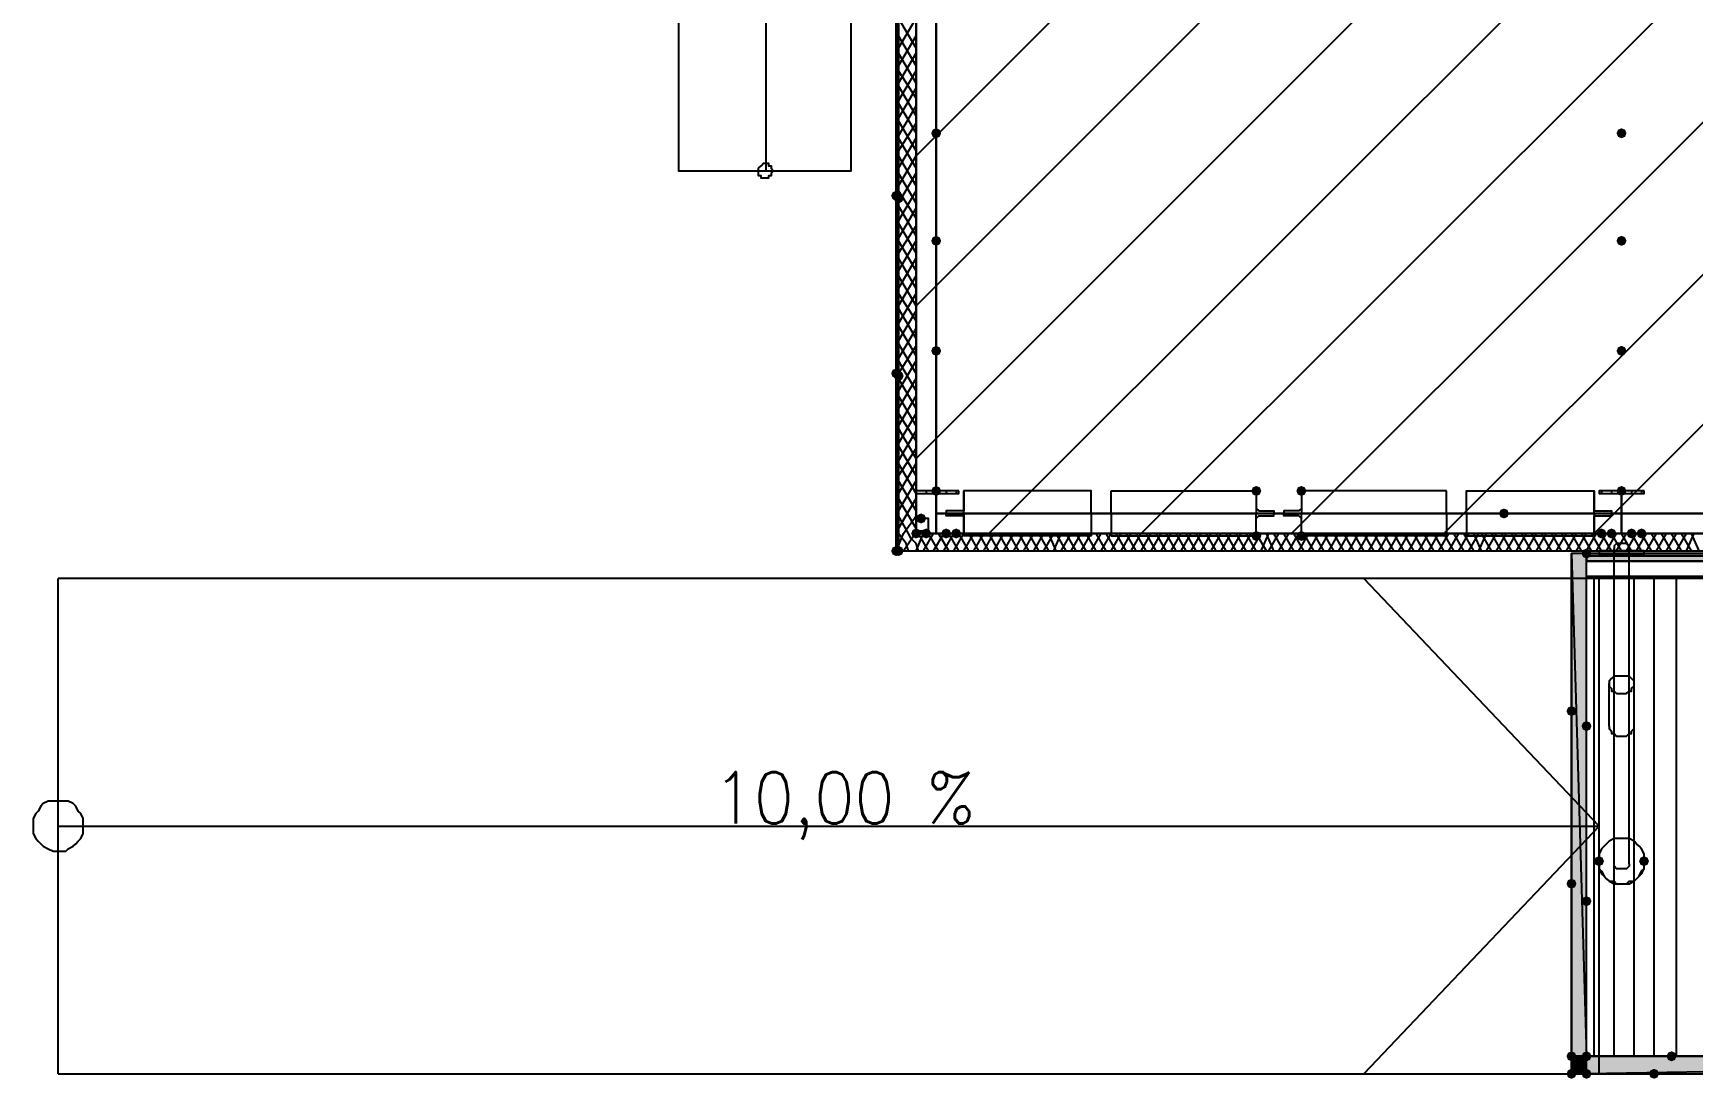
# Model space of a CAD drawing. Header units: millimetres. Extents: x 0 to 420, y 0 to 297.
# Drawn here: x 93.22 to 121.31, y 110.74 to 128.44 of the extents above; entities that cross this region are included whole.
import ezdxf

# ---------------------------------------------------------------- set-up
doc = ezdxf.new("R2010")
doc.units = ezdxf.units.MM
doc.layers.get('0').update_dxf_attribs({"linetype": 'CONTINUOUS'})
doc.styles.get("Standard").update_dxf_attribs({"font": 'STANDARD'})

msp = doc.modelspace()

# ---------------------------------------------------------------- hatches: boundary and pattern name
at = {"true_color": 0x000007}
h = msp.add_hatch(color=0, dxfattribs=at)
h.paths.add_polyline_path([(107.865333, 137.710333), (107.823, 137.710333), (107.865333, 119.634)], flags=0)
h.paths.add_polyline_path([(107.823, 137.710333), (107.865333, 119.634), (107.823, 119.634)], flags=0)
for points in [[(108.585, 126.746), (108.560129, 126.686204), (108.500333, 126.661333), (108.440538, 126.686204), (108.415667, 126.746), (108.440537, 126.805796), (108.500333, 126.830667), (108.560129, 126.805796)], [(120.184333, 126.746), (120.159462, 126.686204), (120.099667, 126.661333), (120.039871, 126.686204), (120.015, 126.746), (120.039871, 126.805796), (120.099667, 126.830667), (120.159462, 126.805796)], [(108.585, 124.925667), (108.560129, 124.865871), (108.500333, 124.841), (108.440538, 124.865871), (108.415667, 124.925667), (108.440537, 124.985462), (108.500333, 125.010333), (108.560129, 124.985463)], [(120.184333, 124.925667), (120.159462, 124.865871), (120.099667, 124.841), (120.039871, 124.865871), (120.015, 124.925667), (120.039871, 124.985462), (120.099667, 125.010333), (120.159462, 124.985463)], [(108.585, 123.063), (108.560129, 123.003204), (108.500333, 122.978333), (108.440538, 123.003204), (108.415667, 123.063), (108.440537, 123.122796), (108.500333, 123.147667), (108.560129, 123.122796)], [(120.184333, 123.063), (120.159462, 123.003204), (120.099667, 122.978333), (120.039871, 123.003204), (120.015, 123.063), (120.039871, 123.122796), (120.099667, 123.147667), (120.159462, 123.122796)], [(108.585, 120.692333), (108.560129, 120.632537), (108.500333, 120.607667), (108.440538, 120.632537), (108.415667, 120.692333), (108.440537, 120.752129), (108.500333, 120.777), (108.560129, 120.752129)], [(114.003667, 120.692333), (113.978796, 120.632537), (113.919, 120.607667), (113.859204, 120.632537), (113.834333, 120.692333), (113.859204, 120.752129), (113.919, 120.777), (113.978796, 120.752129)], [(114.765667, 120.692333), (114.740796, 120.632537), (114.681, 120.607667), (114.621204, 120.632537), (114.596333, 120.692333), (114.621204, 120.752129), (114.681, 120.777), (114.740796, 120.752129)], [(120.184333, 120.692333), (120.159462, 120.632537), (120.099667, 120.607667), (120.039871, 120.632537), (120.015, 120.692333), (120.039871, 120.752129), (120.099667, 120.777), (120.159462, 120.752129)], [(108.331, 120.226667), (108.306129, 120.166871), (108.246333, 120.142), (108.186537, 120.166871), (108.161667, 120.226667), (108.186537, 120.286462), (108.246333, 120.311333), (108.306129, 120.286463)], [(118.194667, 120.311333), (118.169796, 120.251537), (118.11, 120.226667), (118.050204, 120.251537), (118.025333, 120.311333), (118.050204, 120.371129), (118.11, 120.396), (118.169796, 120.371129)], [(108.246333, 119.972667), (108.221463, 119.912871), (108.161667, 119.888), (108.101871, 119.912871), (108.077, 119.972667), (108.101871, 120.032462), (108.161667, 120.057333), (108.221462, 120.032463)], [(108.415667, 119.972667), (108.390796, 119.912871), (108.331, 119.888), (108.271204, 119.912871), (108.246333, 119.972667), (108.271204, 120.032462), (108.331, 120.057333), (108.390796, 120.032463)], [(108.754333, 119.972667), (108.729462, 119.912871), (108.669667, 119.888), (108.609871, 119.912871), (108.585, 119.972667), (108.609871, 120.032462), (108.669667, 120.057333), (108.729462, 120.032463)], [(108.923667, 119.972667), (108.898796, 119.912871), (108.839, 119.888), (108.779204, 119.912871), (108.754333, 119.972667), (108.779204, 120.032462), (108.839, 120.057333), (108.898796, 120.032463)], [(114.003667, 119.930333), (113.978796, 119.870538), (113.919, 119.845667), (113.859204, 119.870538), (113.834333, 119.930333), (113.859204, 119.990129), (113.919, 120.015), (113.978796, 119.990129)], [(114.765667, 119.930333), (114.740796, 119.870538), (114.681, 119.845667), (114.621204, 119.870538), (114.596333, 119.930333), (114.621204, 119.990129), (114.681, 120.015), (114.740796, 119.990129)], [(119.845667, 119.972667), (119.820796, 119.912871), (119.761, 119.888), (119.701204, 119.912871), (119.676333, 119.972667), (119.701204, 120.032462), (119.761, 120.057333), (119.820796, 120.032463)], [(120.015, 119.972667), (119.990129, 119.912871), (119.930333, 119.888), (119.870538, 119.912871), (119.845667, 119.972667), (119.870537, 120.032462), (119.930333, 120.057333), (119.990129, 120.032463)], [(120.353667, 119.972667), (120.328796, 119.912871), (120.269, 119.888), (120.209204, 119.912871), (120.184333, 119.972667), (120.209204, 120.032462), (120.269, 120.057333), (120.328796, 120.032463)], [(120.523, 119.972667), (120.498129, 119.912871), (120.438333, 119.888), (120.378537, 119.912871), (120.353667, 119.972667), (120.378537, 120.032462), (120.438333, 120.057333), (120.498129, 120.032463)], [(107.95, 119.676333), (107.925129, 119.616537), (107.865333, 119.591667), (107.805538, 119.616537), (107.780667, 119.676333), (107.805537, 119.736129), (107.865333, 119.761), (107.925129, 119.736129)], [(119.803333, 114.427), (119.778463, 114.367204), (119.718667, 114.342333), (119.658871, 114.367204), (119.634, 114.427), (119.658871, 114.486796), (119.718667, 114.511667), (119.778462, 114.486796)], [(120.565333, 114.427), (120.540463, 114.367204), (120.480667, 114.342333), (120.420871, 114.367204), (120.396, 114.427), (120.420871, 114.486796), (120.480667, 114.511667), (120.540462, 114.486796)], [(119.253, 111.125), (119.253, 110.828667), (119.507, 111.125)], [(119.507, 111.125), (119.253, 110.828667), (119.507, 110.828667)]]:
    msp.add_hatch(color=0, dxfattribs=at).paths.add_polyline_path(points, flags=0)
at = {"true_color": 0x0000fe}
for points in [[(107.907667, 125.687667), (107.882796, 125.627871), (107.823, 125.603), (107.763204, 125.627871), (107.738333, 125.687667), (107.763204, 125.747462), (107.823, 125.772333), (107.882796, 125.747463)], [(107.95, 125.645333), (107.925129, 125.585538), (107.865333, 125.560667), (107.805538, 125.585538), (107.780667, 125.645333), (107.805537, 125.705129), (107.865333, 125.73), (107.925129, 125.705129)], [(107.907667, 122.682), (107.882796, 122.622204), (107.823, 122.597333), (107.763204, 122.622204), (107.738333, 122.682), (107.763204, 122.741796), (107.823, 122.766667), (107.882796, 122.741796)], [(107.95, 122.639667), (107.925129, 122.579871), (107.865333, 122.555), (107.805538, 122.579871), (107.780667, 122.639667), (107.805537, 122.699462), (107.865333, 122.724333), (107.925129, 122.699463)], [(107.907667, 119.676333), (107.882796, 119.616537), (107.823, 119.591667), (107.763204, 119.616537), (107.738333, 119.676333), (107.763204, 119.736129), (107.823, 119.761), (107.882796, 119.736129)], [(107.907667, 119.676333), (107.882796, 119.616537), (107.823, 119.591667), (107.763204, 119.616537), (107.738333, 119.676333), (107.763204, 119.736129), (107.823, 119.761), (107.882796, 119.736129)], [(119.591667, 119.634), (119.566796, 119.574204), (119.507, 119.549333), (119.447204, 119.574204), (119.422333, 119.634), (119.447204, 119.693796), (119.507, 119.718667), (119.566796, 119.693796)], [(119.591667, 119.634), (119.566796, 119.574204), (119.507, 119.549333), (119.447204, 119.574204), (119.422333, 119.634), (119.447204, 119.693796), (119.507, 119.718667), (119.566796, 119.693796)], [(119.591667, 119.634), (119.566796, 119.574204), (119.507, 119.549333), (119.447204, 119.574204), (119.422333, 119.634), (119.447204, 119.693796), (119.507, 119.718667), (119.566796, 119.693796)], [(119.337667, 116.967), (119.312796, 116.907204), (119.253, 116.882333), (119.193204, 116.907204), (119.168333, 116.967), (119.193204, 117.026796), (119.253, 117.051667), (119.312796, 117.026796)], [(119.591667, 116.713), (119.566796, 116.653204), (119.507, 116.628333), (119.447204, 116.653204), (119.422333, 116.713), (119.447204, 116.772796), (119.507, 116.797667), (119.566796, 116.772796)], [(119.337667, 114.046), (119.312796, 113.986204), (119.253, 113.961333), (119.193204, 113.986204), (119.168333, 114.046), (119.193204, 114.105796), (119.253, 114.130667), (119.312796, 114.105796)], [(119.591667, 113.749667), (119.566796, 113.689871), (119.507, 113.665), (119.447204, 113.689871), (119.422333, 113.749667), (119.447204, 113.809462), (119.507, 113.834333), (119.566796, 113.809463)], [(119.337667, 111.125), (119.312796, 111.065204), (119.253, 111.040333), (119.193204, 111.065204), (119.168333, 111.125), (119.193204, 111.184796), (119.253, 111.209667), (119.312796, 111.184796)], [(119.337667, 111.125), (119.312796, 111.065204), (119.253, 111.040333), (119.193204, 111.065204), (119.168333, 111.125), (119.193204, 111.184796), (119.253, 111.209667), (119.312796, 111.184796)], [(119.591667, 111.125), (119.566796, 111.065204), (119.507, 111.040333), (119.447204, 111.065204), (119.422333, 111.125), (119.447204, 111.184796), (119.507, 111.209667), (119.566796, 111.184796)], [(119.591667, 111.125), (119.566796, 111.065204), (119.507, 111.040333), (119.447204, 111.065204), (119.422333, 111.125), (119.447204, 111.184796), (119.507, 111.209667), (119.566796, 111.184796)], [(121.031, 111.125), (121.006129, 111.065204), (120.946333, 111.040333), (120.886537, 111.065204), (120.861667, 111.125), (120.886537, 111.184796), (120.946333, 111.209667), (121.006129, 111.184796)], [(119.337667, 110.828667), (119.312796, 110.768871), (119.253, 110.744), (119.193204, 110.768871), (119.168333, 110.828667), (119.193204, 110.888462), (119.253, 110.913333), (119.312796, 110.888463)], [(119.337667, 110.828667), (119.312796, 110.768871), (119.253, 110.744), (119.193204, 110.768871), (119.168333, 110.828667), (119.193204, 110.888462), (119.253, 110.913333), (119.312796, 110.888463)], [(119.337667, 110.828667), (119.312796, 110.768871), (119.253, 110.744), (119.193204, 110.768871), (119.168333, 110.828667), (119.193204, 110.888462), (119.253, 110.913333), (119.312796, 110.888463)], [(119.337667, 110.828667), (119.312796, 110.768871), (119.253, 110.744), (119.193204, 110.768871), (119.168333, 110.828667), (119.193204, 110.888462), (119.253, 110.913333), (119.312796, 110.888463)], [(119.591667, 110.828667), (119.566796, 110.768871), (119.507, 110.744), (119.447204, 110.768871), (119.422333, 110.828667), (119.447204, 110.888462), (119.507, 110.913333), (119.566796, 110.888463)], [(120.734667, 110.828667), (120.709796, 110.768871), (120.65, 110.744), (120.590204, 110.768871), (120.565333, 110.828667), (120.590204, 110.888462), (120.65, 110.913333), (120.709796, 110.888463)]]:
    msp.add_hatch(color=0, dxfattribs=at).paths.add_polyline_path(points, flags=0)
at = {"true_color": 0x000007}
h = msp.add_hatch(color=0, dxfattribs=at)
h.paths.add_polyline_path([(119.253, 111.125), (119.253, 119.634), (119.507, 111.125)], flags=0)
h.paths.add_polyline_path([(119.253, 119.634), (119.507, 111.125), (119.507, 119.634)], flags=0)
h = msp.add_hatch(color=0, dxfattribs=at)
h.paths.add_polyline_path([(381.550333, 119.507), (119.507, 119.507), (381.550333, 119.634)], flags=0)
h.paths.add_polyline_path([(119.507, 119.507), (381.550333, 119.634), (119.507, 119.634)], flags=0)
h = msp.add_hatch(color=0, dxfattribs=at)
h.paths.add_polyline_path([(119.507, 111.125), (137.498667, 111.125), (119.507, 110.828667)], flags=0)
h.paths.add_polyline_path([(137.498667, 111.125), (119.507, 110.828667), (137.498667, 110.828667)], flags=0)

# ---------------------------------------------------------------- linework, layer by layer
at = {"color": 0, "true_color": 0x000007}
for points in [[(107.865333, 236.897333), (107.865333, 119.972667)], [(108.161667, 119.972667), (108.161667, 154.432)], [(107.823, 137.710333), (107.823, 119.676333), (107.823, 137.710333), (107.865333, 119.676333)], [(104.14, 136.821333), (104.14, 126.111), (107.061, 126.111), (107.061, 136.821333)], [(105.621667, 126.111), (105.621667, 136.821333)], [(107.865333, 128.185333), (108.161667, 128.693333)], [(108.161667, 128.185333), (107.865333, 128.693333)], [(107.865333, 127.889), (108.161667, 128.397)], [(108.161667, 127.889), (107.865333, 128.397)], [(107.865333, 127.592667), (108.161667, 128.100667)], [(108.161667, 127.592667), (107.865333, 128.100667)], [(107.865333, 127.296333), (108.161667, 127.804333)], [(108.161667, 127.338667), (107.865333, 127.804333)], [(108.161667, 127.042333), (107.865333, 127.550333)], [(107.865333, 127), (108.161667, 127.508)], [(108.161667, 126.746), (107.865333, 127.254)], [(107.865333, 126.703667), (108.161667, 127.211667)], [(108.161667, 126.449667), (107.865333, 126.957667)], [(107.865333, 126.449667), (108.161667, 126.915333)], [(107.865333, 126.153333), (108.161667, 126.661333)], [(108.161667, 126.153333), (107.865333, 126.661333)], [(107.865333, 125.857), (108.161667, 126.365)], [(108.161667, 125.857), (107.865333, 126.365)], [(107.865333, 125.560667), (108.161667, 126.068667)], [(108.161667, 125.560667), (107.865333, 126.068667)], [(107.865333, 125.264333), (108.161667, 125.772333)], [(108.161667, 125.306667), (107.865333, 125.772333)], [(108.161667, 125.010333), (107.865333, 125.518333)], [(107.865333, 124.968), (108.161667, 125.476)], [(108.161667, 124.714), (107.865333, 125.222)], [(107.865333, 124.714), (108.161667, 125.179667)], [(107.865333, 124.417667), (108.161667, 124.925667)], [(108.161667, 124.417667), (107.865333, 124.925667)], [(107.865333, 124.121333), (108.161667, 124.629333)], [(108.161667, 124.121333), (107.865333, 124.629333)], [(107.865333, 123.825), (108.161667, 124.333)], [(108.161667, 123.825), (107.865333, 124.333)], [(107.865333, 123.528667), (108.161667, 124.036667)], [(108.161667, 123.571), (107.865333, 124.036667)], [(108.161667, 123.274667), (107.865333, 123.782667)], [(107.865333, 123.232333), (108.161667, 123.740333)], [(108.161667, 122.978333), (107.865333, 123.486333)], [(107.865333, 122.936), (108.161667, 123.444)], [(108.161667, 122.682), (107.865333, 123.19)], [(107.865333, 122.682), (108.161667, 123.147667)], [(107.865333, 122.385667), (108.161667, 122.893667)], [(108.161667, 122.385667), (107.865333, 122.893667)], [(107.865333, 122.089333), (108.161667, 122.597333)], [(108.161667, 122.089333), (107.865333, 122.597333)], [(107.865333, 121.793), (108.161667, 122.301)], [(108.161667, 121.793), (107.865333, 122.301)], [(107.865333, 121.496667), (108.161667, 122.004667)], [(108.161667, 121.539), (107.865333, 122.004667)], [(108.161667, 121.242667), (107.865333, 121.750667)], [(107.865333, 121.200333), (108.161667, 121.708333)], [(108.161667, 120.946333), (107.865333, 121.454333)], [(107.865333, 120.946333), (108.161667, 121.412)], [(107.865333, 120.65), (108.161667, 121.158)], [(108.161667, 120.65), (107.865333, 121.158)], [(107.865333, 120.353667), (108.161667, 120.861667)], [(108.161667, 120.353667), (107.865333, 120.861667)], [(107.865333, 120.057333), (108.161667, 120.565333)], [(108.161667, 120.057333), (107.865333, 120.565333)], [(108.161667, 120.692333), (108.161667, 120.65)], [(108.331, 120.692333), (108.331, 120.65)], [(108.500333, 120.692333), (108.500333, 119.972667)], [(108.669667, 120.692333), (108.669667, 120.65)], [(108.966, 120.311333), (108.966, 120.692333), (108.966, 120.396), (108.966, 120.353667), (108.923667, 120.353667), (108.669667, 120.353667), (108.669667, 120.311333), (108.966, 120.311333), (111.125, 120.311333), (111.125, 120.692333), (108.966, 120.692333)], [(108.839, 120.692333), (108.839, 120.65)], [(113.919, 120.692333), (113.919, 120.396), (113.961333, 120.353667), (114.215333, 120.353667), (114.215333, 120.311333)], [(114.681, 120.692333), (114.681, 120.396), (114.638667, 120.353667), (114.384667, 120.353667), (114.384667, 120.311333)], [(119.634, 120.311333), (119.634, 120.692333), (119.634, 120.396), (119.634, 120.353667), (119.676333, 120.353667), (119.930333, 120.353667), (119.930333, 120.311333), (119.634, 120.311333), (117.475, 120.311333), (117.475, 120.692333), (119.634, 120.692333)], [(119.761, 120.692333), (119.761, 120.65)], [(119.930333, 120.692333), (119.930333, 120.65)], [(120.099667, 120.692333), (120.099667, 119.972667)], [(120.269, 120.692333), (120.269, 120.65)], [(120.438333, 120.692333), (120.438333, 120.65)], [(108.034667, 119.972667), (107.865333, 120.269)], [(107.95, 119.972667), (108.161667, 120.269)], [(108.966, 120.311333), (108.966, 119.930333), (108.966, 119.972667), (108.966, 120.226667), (108.966, 120.269), (108.923667, 120.269), (108.669667, 120.269), (108.669667, 120.311333), (108.966, 120.311333), (111.125, 120.311333), (111.125, 119.930333), (108.966, 119.930333)], [(114.215333, 120.311333), (113.919, 120.311333)], [(114.215333, 120.311333), (113.919, 120.311333)], [(113.919, 119.930333), (113.919, 119.972667), (113.919, 120.226667), (113.961333, 120.269), (114.215333, 120.269), (114.215333, 120.311333)], [(114.384667, 120.311333), (114.681, 120.311333)], [(114.384667, 120.311333), (114.681, 120.311333)], [(114.681, 119.930333), (114.681, 119.972667), (114.681, 120.226667), (114.638667, 120.269), (114.384667, 120.269), (114.384667, 120.311333)], [(119.634, 120.311333), (119.634, 119.930333), (119.634, 119.972667), (119.634, 120.226667), (119.634, 120.269), (119.676333, 120.269), (119.930333, 120.269), (119.930333, 120.311333), (119.634, 120.311333), (117.475, 120.311333), (117.475, 119.930333), (119.634, 119.930333)], [(107.865333, 119.972667), (107.865333, 120.015)], [(107.865333, 119.761), (107.95, 119.972667)], [(107.992333, 119.803333), (107.865333, 119.972667)], [(107.865333, 119.676333), (107.865333, 119.972667)], [(108.077, 119.888), (108.034667, 119.972667)], [(108.119333, 119.930333), (108.119333, 119.972667)], [(108.119333, 119.972667), (108.161667, 119.972667)], [(108.161667, 119.676333), (108.288667, 119.972667)], [(121.539, 119.972667), (108.161667, 119.972667)], [(108.373333, 119.676333), (108.204, 119.972667)], [(108.246333, 120.015), (108.246333, 119.972667)], [(108.288667, 119.676333), (108.458, 119.972667)], [(108.542667, 119.676333), (108.373333, 119.972667)], [(108.458, 119.676333), (108.627333, 119.972667)], [(108.712, 119.676333), (108.542667, 119.972667)], [(108.627333, 119.676333), (108.796667, 119.972667)], [(108.881333, 119.676333), (108.712, 119.972667)], [(108.796667, 119.676333), (108.966, 119.972667)], [(109.050667, 119.676333), (108.881333, 119.972667)], [(108.966, 119.676333), (109.135333, 119.972667)], [(109.22, 119.676333), (109.050667, 119.972667)], [(109.135333, 119.676333), (109.304667, 119.972667)], [(109.389333, 119.676333), (109.22, 119.972667)], [(109.304667, 119.676333), (109.474, 119.972667)], [(109.558667, 119.676333), (109.389333, 119.972667)], [(109.474, 119.676333), (109.643333, 119.972667)], [(109.728, 119.676333), (109.558667, 119.972667)], [(109.643333, 119.676333), (109.812667, 119.972667)], [(109.897333, 119.676333), (109.728, 119.972667)], [(109.812667, 119.676333), (109.982, 119.972667)], [(110.066667, 119.676333), (109.897333, 119.972667)], [(109.982, 119.676333), (110.151333, 119.972667)], [(110.236, 119.676333), (110.066667, 119.972667)], [(110.151333, 119.676333), (110.320667, 119.972667)], [(110.405333, 119.676333), (110.236, 119.972667)], [(110.320667, 119.676333), (110.49, 119.972667)], [(110.532333, 119.676333), (110.405333, 119.972667)], [(110.49, 119.676333), (110.617, 119.972667)], [(110.701667, 119.676333), (110.532333, 119.972667)], [(110.617, 119.676333), (110.786333, 119.972667)], [(110.871, 119.676333), (110.701667, 119.972667)], [(110.786333, 119.676333), (110.955667, 119.972667)], [(111.040333, 119.676333), (110.871, 119.972667)], [(110.955667, 119.676333), (111.125, 119.972667)], [(111.209667, 119.676333), (111.040333, 119.972667)], [(111.125, 119.676333), (111.294333, 119.972667)], [(111.379, 119.676333), (111.209667, 119.972667)], [(111.294333, 119.676333), (111.463667, 119.972667)], [(111.548333, 119.676333), (111.379, 119.972667)], [(111.463667, 119.676333), (111.633, 119.972667)], [(111.717667, 119.676333), (111.548333, 119.972667)], [(111.633, 119.676333), (111.802333, 119.972667)], [(111.887, 119.676333), (111.717667, 119.972667)], [(111.802333, 119.676333), (111.971667, 119.972667)], [(112.056333, 119.676333), (111.887, 119.972667)], [(111.971667, 119.676333), (112.141, 119.972667)], [(112.225667, 119.676333), (112.056333, 119.972667)], [(112.141, 119.676333), (112.310333, 119.972667)], [(112.395, 119.676333), (112.225667, 119.972667)], [(112.310333, 119.676333), (112.479667, 119.972667)], [(112.564333, 119.676333), (112.395, 119.972667)], [(112.479667, 119.676333), (112.649, 119.972667)], [(112.733667, 119.676333), (112.564333, 119.972667)], [(112.649, 119.676333), (112.818333, 119.972667)], [(112.903, 119.676333), (112.733667, 119.972667)], [(112.818333, 119.676333), (112.987667, 119.972667)], [(113.072333, 119.676333), (112.903, 119.972667)], [(112.987667, 119.676333), (113.157, 119.972667)], [(113.241667, 119.676333), (113.072333, 119.972667)], [(113.157, 119.676333), (113.326333, 119.972667)], [(113.411, 119.676333), (113.241667, 119.972667)], [(113.326333, 119.676333), (113.495667, 119.972667)], [(113.580333, 119.676333), (113.411, 119.972667)], [(113.495667, 119.676333), (113.665, 119.972667)], [(113.749667, 119.676333), (113.580333, 119.972667)], [(113.665, 119.676333), (113.834333, 119.972667)], [(113.919, 119.676333), (113.749667, 119.972667)], [(113.834333, 119.676333), (114.003667, 119.972667)], [(114.088333, 119.676333), (113.919, 119.972667)], [(114.003667, 119.676333), (114.130667, 119.972667)], [(114.215333, 119.676333), (114.088333, 119.972667)], [(114.130667, 119.676333), (114.3, 119.972667)], [(114.384667, 119.676333), (114.215333, 119.972667)], [(114.3, 119.676333), (114.469333, 119.972667)], [(114.554, 119.676333), (114.384667, 119.972667)], [(114.469333, 119.676333), (114.638667, 119.972667)], [(114.723333, 119.676333), (114.554, 119.972667)], [(114.638667, 119.676333), (114.808, 119.972667)], [(114.892667, 119.676333), (114.723333, 119.972667)], [(114.808, 119.676333), (114.977333, 119.972667)], [(115.062, 119.676333), (114.892667, 119.972667)], [(114.977333, 119.676333), (115.146667, 119.972667)], [(115.231333, 119.676333), (115.062, 119.972667)], [(115.146667, 119.676333), (115.316, 119.972667)], [(115.400667, 119.676333), (115.231333, 119.972667)], [(115.316, 119.676333), (115.485333, 119.972667)], [(115.57, 119.676333), (115.400667, 119.972667)], [(115.485333, 119.676333), (115.654667, 119.972667)], [(115.739333, 119.676333), (115.57, 119.972667)], [(115.654667, 119.676333), (115.824, 119.972667)], [(115.908667, 119.676333), (115.739333, 119.972667)], [(115.824, 119.676333), (115.993333, 119.972667)], [(116.078, 119.676333), (115.908667, 119.972667)], [(115.993333, 119.676333), (116.162667, 119.972667)], [(116.247333, 119.676333), (116.078, 119.972667)], [(116.162667, 119.676333), (116.332, 119.972667)], [(116.416667, 119.676333), (116.247333, 119.972667)], [(116.332, 119.676333), (116.501333, 119.972667)], [(116.586, 119.676333), (116.416667, 119.972667)], [(116.501333, 119.676333), (116.670667, 119.972667)], [(116.755333, 119.676333), (116.586, 119.972667)], [(116.670667, 119.676333), (116.84, 119.972667)], [(116.924667, 119.676333), (116.755333, 119.972667)], [(116.84, 119.676333), (117.009333, 119.972667)], [(117.094, 119.676333), (116.924667, 119.972667)], [(117.009333, 119.676333), (117.178667, 119.972667)], [(117.263333, 119.676333), (117.094, 119.972667)], [(117.178667, 119.676333), (117.348, 119.972667)], [(117.432667, 119.676333), (117.263333, 119.972667)], [(117.348, 119.676333), (117.517333, 119.972667)], [(117.602, 119.676333), (117.432667, 119.972667)], [(117.517333, 119.676333), (117.686667, 119.972667)], [(117.729, 119.676333), (117.602, 119.972667)], [(117.686667, 119.676333), (117.813667, 119.972667)], [(117.898333, 119.676333), (117.729, 119.972667)], [(117.813667, 119.676333), (117.983, 119.972667)], [(118.067667, 119.676333), (117.898333, 119.972667)], [(117.983, 119.676333), (118.152333, 119.972667)], [(118.237, 119.676333), (118.067667, 119.972667)], [(118.152333, 119.676333), (118.321667, 119.972667)], [(118.406333, 119.676333), (118.237, 119.972667)], [(118.321667, 119.676333), (118.491, 119.972667)], [(118.575667, 119.676333), (118.406333, 119.972667)], [(118.491, 119.676333), (118.660333, 119.972667)], [(118.745, 119.676333), (118.575667, 119.972667)], [(118.660333, 119.676333), (118.829667, 119.972667)], [(118.914333, 119.676333), (118.745, 119.972667)], [(118.829667, 119.676333), (118.999, 119.972667)], [(119.083667, 119.676333), (118.914333, 119.972667)], [(118.999, 119.676333), (119.168333, 119.972667)], [(119.253, 119.676333), (119.083667, 119.972667)], [(119.168333, 119.676333), (119.337667, 119.972667)], [(119.422333, 119.676333), (119.253, 119.972667)], [(119.337667, 119.676333), (119.507, 119.972667)], [(119.591667, 119.676333), (119.422333, 119.972667)], [(119.507, 119.676333), (119.676333, 119.972667)], [(119.761, 119.676333), (119.591667, 119.972667)], [(119.676333, 119.676333), (119.845667, 119.972667)], [(119.930333, 119.676333), (119.761, 119.972667)], [(119.845667, 119.676333), (120.015, 119.972667)], [(120.099667, 119.676333), (119.930333, 119.972667)], [(120.015, 119.676333), (120.184333, 119.972667)], [(120.269, 119.676333), (120.099667, 119.972667)], [(120.184333, 119.676333), (120.353667, 119.972667)], [(120.438333, 119.676333), (120.269, 119.972667)], [(120.353667, 119.676333), (120.523, 119.972667)], [(120.607667, 119.676333), (120.438333, 119.972667)], [(120.523, 119.676333), (120.692333, 119.972667)], [(120.777, 119.676333), (120.607667, 119.972667)], [(120.692333, 119.676333), (120.861667, 119.972667)], [(120.946333, 119.676333), (120.777, 119.972667)], [(120.861667, 119.676333), (121.031, 119.972667)], [(121.115667, 119.676333), (120.946333, 119.972667)], [(121.031, 119.676333), (121.200333, 119.972667)], [(121.285, 119.676333), (121.115667, 119.972667)], [(121.200333, 119.676333), (121.327333, 119.972667)], [(121.412, 119.676333), (121.285, 119.972667)], [(107.865333, 119.676333), (107.865333, 119.718667)], [(107.865333, 119.676333), (121.539, 119.676333)], [(107.95, 119.676333), (108.119333, 119.930333)], [(108.034667, 119.676333), (107.992333, 119.803333)], [(108.161667, 119.803333), (108.077, 119.888)], [(108.119333, 119.676333), (108.161667, 119.676333)], [(108.204, 119.676333), (108.161667, 119.803333)], [(120.480667, 119.591667), (120.480667, 119.676333), (120.438333, 119.676333), (120.396, 119.676333), (120.353667, 119.676333), (120.311333, 119.676333), (120.226667, 119.676333), (120.184333, 119.676333), (120.099667, 119.676333), (120.015, 119.676333), (119.972667, 119.676333), (119.888, 119.676333), (119.845667, 119.676333), (119.803333, 119.676333), (119.761, 119.676333), (119.718667, 119.676333), (119.718667, 119.591667)], [(119.972667, 114.384667), (119.972667, 119.718667)], [(120.226667, 114.384667), (120.226667, 119.718667)], [(119.507, 111.125), (119.507, 119.634), (119.253, 119.634), (119.253, 111.125)], [(119.507, 111.125), (119.507, 119.634)], [(381.846667, 119.634), (119.507, 119.634), (381.846667, 119.634), (119.507, 119.634)], [(381.550333, 119.634), (119.507, 119.634)], [(381.846667, 119.634), (381.550333, 119.634), (119.507, 119.634)], [(381.846667, 119.634), (119.507, 119.634), (119.507, 119.507)], [(119.507, 119.507), (381.550333, 119.507)], [(120.480667, 119.591667), (120.438333, 119.591667), (120.396, 119.591667), (120.353667, 119.591667), (120.311333, 119.591667), (120.226667, 119.591667), (120.184333, 119.591667), (120.099667, 119.591667), (120.015, 119.591667), (119.972667, 119.591667), (119.888, 119.591667), (119.845667, 119.591667), (119.803333, 119.591667), (119.761, 119.591667), (119.718667, 119.591667)], [(93.641333, 110.828667), (93.641333, 119.210667)], [(93.641333, 110.828667), (119.718667, 110.828667), (119.718667, 119.210667), (93.641333, 119.210667)], [(119.718667, 115.019667), (115.739333, 119.210667)], [(119.888, 116.713), (119.888, 117.432667)], [(120.311333, 116.713), (120.311333, 117.432667)], [(119.888, 116.713), (119.888, 116.670667), (119.930333, 116.628333), (119.930333, 116.586), (119.972667, 116.586), (120.015, 116.543667), (120.057333, 116.543667), (120.099667, 116.543667), (120.142, 116.543667), (120.184333, 116.543667), (120.226667, 116.586), (120.269, 116.586), (120.269, 116.628333), (120.311333, 116.670667), (120.311333, 116.713)], [(93.641333, 115.019667), (119.718667, 115.019667), (115.739333, 110.828667)], [(119.718667, 114.427), (119.718667, 114.342333), (119.718667, 114.3), (119.761, 114.215333), (119.803333, 114.173), (119.845667, 114.130667), (119.888, 114.088333), (119.972667, 114.046), (120.015, 114.046), (120.099667, 114.046), (120.184333, 114.046), (120.226667, 114.046), (120.311333, 114.088333), (120.353667, 114.130667), (120.396, 114.173), (120.438333, 114.215333), (120.480667, 114.3), (120.480667, 114.342333), (120.480667, 114.427)], [(120.226667, 114.384667), (120.226667, 114.342333), (120.184333, 114.3), (120.142, 114.3), (120.099667, 114.3), (120.057333, 114.3), (120.015, 114.3), (119.972667, 114.342333), (119.972667, 114.384667)], [(119.253, 110.828667), (119.253, 111.125)], [(119.253, 110.828667), (137.498667, 110.828667), (137.498667, 111.125), (154.855333, 111.125)], [(137.498667, 111.125), (119.507, 111.125)], [(119.507, 110.828667), (137.498667, 110.828667)]]:
    msp.add_lwpolyline(points, dxfattribs=at)
for points in [[(392.938, 236.601), (258.868333, 236.601), (258.868333, 205.613), (242.189, 205.613), (242.189, 236.601), (108.161667, 236.601), (108.161667, 119.972667), (242.189, 119.972667), (242.189, 150.960667), (258.868333, 150.960667), (258.868333, 119.972667), (392.938, 119.972667)], [(242.189, 236.262333), (242.189, 205.613), (258.868333, 205.613), (258.868333, 236.262333), (392.557, 236.262333), (392.557, 120.311333), (258.868333, 120.311333), (258.868333, 150.960667), (242.189, 150.960667), (242.189, 120.311333), (108.500333, 120.311333), (108.500333, 236.262333)], [(107.865333, 137.710333), (107.823, 137.710333), (107.865333, 119.634)], [(107.823, 137.710333), (107.865333, 119.634), (107.823, 119.634)], [(107.823, 137.710333), (107.823, 119.676333), (107.865333, 119.676333), (107.865333, 137.710333)], [(107.823, 137.710333), (107.823, 119.634), (107.865333, 119.634), (107.865333, 137.710333)], [(105.621667, 126.238), (105.664, 126.238), (105.664, 126.195667), (105.706333, 126.195667), (105.706333, 126.153333), (105.748667, 126.111), (105.706333, 126.068667), (105.706333, 126.026333), (105.664, 126.026333), (105.664, 125.984), (105.621667, 125.984), (105.579333, 125.984), (105.537, 125.984), (105.537, 126.026333), (105.494667, 126.026333), (105.494667, 126.068667), (105.494667, 126.111), (105.494667, 126.153333), (105.537, 126.195667), (105.579333, 126.238)], [(108.881333, 120.692333), (108.161667, 120.692333), (108.161667, 120.65), (108.500333, 120.65), (108.500333, 119.972667), (108.161667, 119.972667), (108.881333, 119.972667), (108.500333, 119.972667), (108.500333, 120.65), (108.881333, 120.65)], [(111.463667, 120.692333), (113.919, 120.692333), (113.919, 120.311333), (111.463667, 120.311333)], [(117.136333, 120.692333), (114.681, 120.692333), (114.681, 120.311333), (117.136333, 120.311333)], [(120.480667, 120.692333), (119.718667, 120.692333), (119.718667, 120.65), (120.099667, 120.65), (120.099667, 119.972667), (119.718667, 119.972667), (120.480667, 119.972667), (120.099667, 119.972667), (120.099667, 120.65), (120.480667, 120.65)], [(108.373333, 120.226667), (108.161667, 120.226667), (108.161667, 120.015), (108.373333, 120.015), (108.373333, 120.226667), (108.161667, 120.226667), (108.161667, 119.972667), (108.373333, 119.972667)], [(111.463667, 119.930333), (113.919, 119.930333), (113.919, 120.311333), (111.463667, 120.311333)], [(117.136333, 119.930333), (114.681, 119.930333), (114.681, 120.311333), (117.136333, 120.311333)], [(116.416667, 120.311333), (118.11, 120.311333)], [(120.142, 119.803333), (120.099667, 119.803333), (120.057333, 119.803333), (120.015, 119.803333), (119.972667, 119.761), (119.972667, 119.718667), (119.972667, 119.676333), (119.972667, 119.634), (120.015, 119.634), (120.057333, 119.591667), (120.099667, 119.591667), (120.142, 119.591667), (120.184333, 119.634), (120.226667, 119.634), (120.226667, 119.676333), (120.226667, 119.718667), (120.226667, 119.761), (120.184333, 119.803333)], [(119.253, 111.125), (119.253, 119.634), (119.507, 111.125)], [(119.253, 119.634), (119.507, 111.125), (119.507, 119.634)], [(381.550333, 119.507), (119.507, 119.507), (381.550333, 119.634)], [(119.507, 119.507), (381.550333, 119.634), (119.507, 119.634)], [(119.507, 119.591667), (137.498667, 119.591667), (137.498667, 119.210667), (119.507, 119.210667)], [(381.550333, 111.675333), (381.550333, 111.125), (119.507, 111.125), (119.507, 111.675333), (119.507, 118.660333), (119.507, 119.253), (381.550333, 119.253), (381.550333, 118.660333)], [(120.142, 117.559667), (120.099667, 117.559667), (120.057333, 117.559667), (120.015, 117.559667), (119.972667, 117.559667), (119.930333, 117.517333), (119.888, 117.475), (119.888, 117.432667), (119.888, 117.390333), (119.930333, 117.348), (119.930333, 117.305667), (119.972667, 117.305667), (120.015, 117.263333), (120.057333, 117.263333), (120.099667, 117.263333), (120.142, 117.263333), (120.184333, 117.263333), (120.226667, 117.305667), (120.269, 117.305667), (120.269, 117.348), (120.311333, 117.390333), (120.311333, 117.432667), (120.311333, 117.475), (120.269, 117.517333), (120.226667, 117.559667), (120.184333, 117.559667)], [(94.064667, 115.019667), (94.064667, 115.104333), (94.064667, 115.146667), (94.022333, 115.231333), (93.98, 115.273667), (93.937667, 115.358333), (93.895333, 115.400667), (93.810667, 115.443), (93.768333, 115.443), (93.683667, 115.443), (93.599, 115.443), (93.556667, 115.443), (93.472, 115.443), (93.387333, 115.400667), (93.345, 115.358333), (93.302667, 115.273667), (93.260333, 115.231333), (93.218, 115.146667), (93.218, 115.104333), (93.218, 115.019667), (93.218, 114.935), (93.218, 114.892667), (93.260333, 114.808), (93.302667, 114.765667), (93.345, 114.723333), (93.387333, 114.681), (93.472, 114.638667), (93.556667, 114.596333), (93.599, 114.596333), (93.683667, 114.596333), (93.768333, 114.596333), (93.810667, 114.638667), (93.895333, 114.681), (93.937667, 114.723333), (93.98, 114.765667), (94.022333, 114.808), (94.064667, 114.892667), (94.064667, 114.935)], [(120.184333, 114.808), (120.099667, 114.808), (120.015, 114.808), (119.972667, 114.808), (119.888, 114.765667), (119.845667, 114.723333), (119.803333, 114.681), (119.761, 114.638667), (119.718667, 114.554), (119.718667, 114.511667), (119.718667, 114.427), (119.718667, 114.384667), (119.718667, 114.3), (119.761, 114.257667), (119.803333, 114.173), (119.845667, 114.130667), (119.888, 114.088333), (119.972667, 114.088333), (120.015, 114.046), (120.099667, 114.046), (120.184333, 114.046), (120.226667, 114.088333), (120.311333, 114.088333), (120.353667, 114.130667), (120.396, 114.173), (120.438333, 114.257667), (120.480667, 114.3), (120.480667, 114.384667), (120.480667, 114.427), (120.480667, 114.511667), (120.480667, 114.554), (120.438333, 114.638667), (120.396, 114.681), (120.353667, 114.723333), (120.311333, 114.765667), (120.226667, 114.808)], [(119.253, 111.125), (119.253, 110.828667), (119.507, 111.125)], [(119.507, 111.125), (119.253, 110.828667), (119.507, 110.828667)], [(119.507, 111.125), (137.498667, 111.125), (119.507, 110.828667)], [(137.498667, 111.125), (119.507, 110.828667), (137.498667, 110.828667)]]:
    msp.add_lwpolyline(points, close=True, dxfattribs=at)
at = {"color": 0, "true_color": 0x0000fe}
msp.add_lwpolyline([(242.189, 236.262333), (108.500333, 236.262333), (108.500333, 120.311333), (242.189, 120.311333), (242.189, 150.960667), (258.868333, 150.960667), (258.868333, 120.311333), (392.557, 120.311333), (392.557, 236.262333), (258.868333, 236.262333), (258.868333, 205.613), (242.189, 205.613)], close=True, dxfattribs=at)
at = {"color": 0, "true_color": 0x00002b}
msp.add_lwpolyline([(108.161667, 154.432), (108.161667, 119.972667), (137.329333, 119.972667), (137.329333, 154.432)], close=True, dxfattribs=at)
at = {"color": 0, "true_color": 0x000001}
for points in [[(108.161668, 126.364999), (136.228668, 154.431999)], [(108.161668, 123.825), (138.768668, 154.431999)], [(108.161668, 121.242666), (141.351001, 154.431999)], [(109.389335, 119.972666), (143.891001, 154.431999)], [(111.971668, 119.972666), (146.473334, 154.431999)], [(114.511668, 119.972666), (149.013334, 154.431999)], [(117.094001, 119.972666), (151.595668, 154.431999)], [(119.634001, 119.972666), (154.135668, 154.431999)]]:
    msp.add_lwpolyline(points, dxfattribs=at)
at = {"color": 0, "true_color": 0x0000fd}
for points in [[(119.634, 111.125), (119.634, 119.253)], [(119.972667, 111.125), (119.972667, 119.253)], [(120.311333, 111.125), (120.311333, 119.253)], [(120.65, 111.125), (120.65, 119.253)], [(121.031, 111.125), (121.031, 119.253)]]:
    msp.add_lwpolyline(points, dxfattribs=at)

# ---------------------------------------------------------------- texts
at = {"color": 0, "true_color": 0x000007, "insert": (104.732668, 115.934036), "char_height": 0.872032, "width": 4.28749084, "attachment_point": 1}
msp.add_mtext('10,00 %', dxfattribs=at)

doc.saveas('drawing.dxf')
